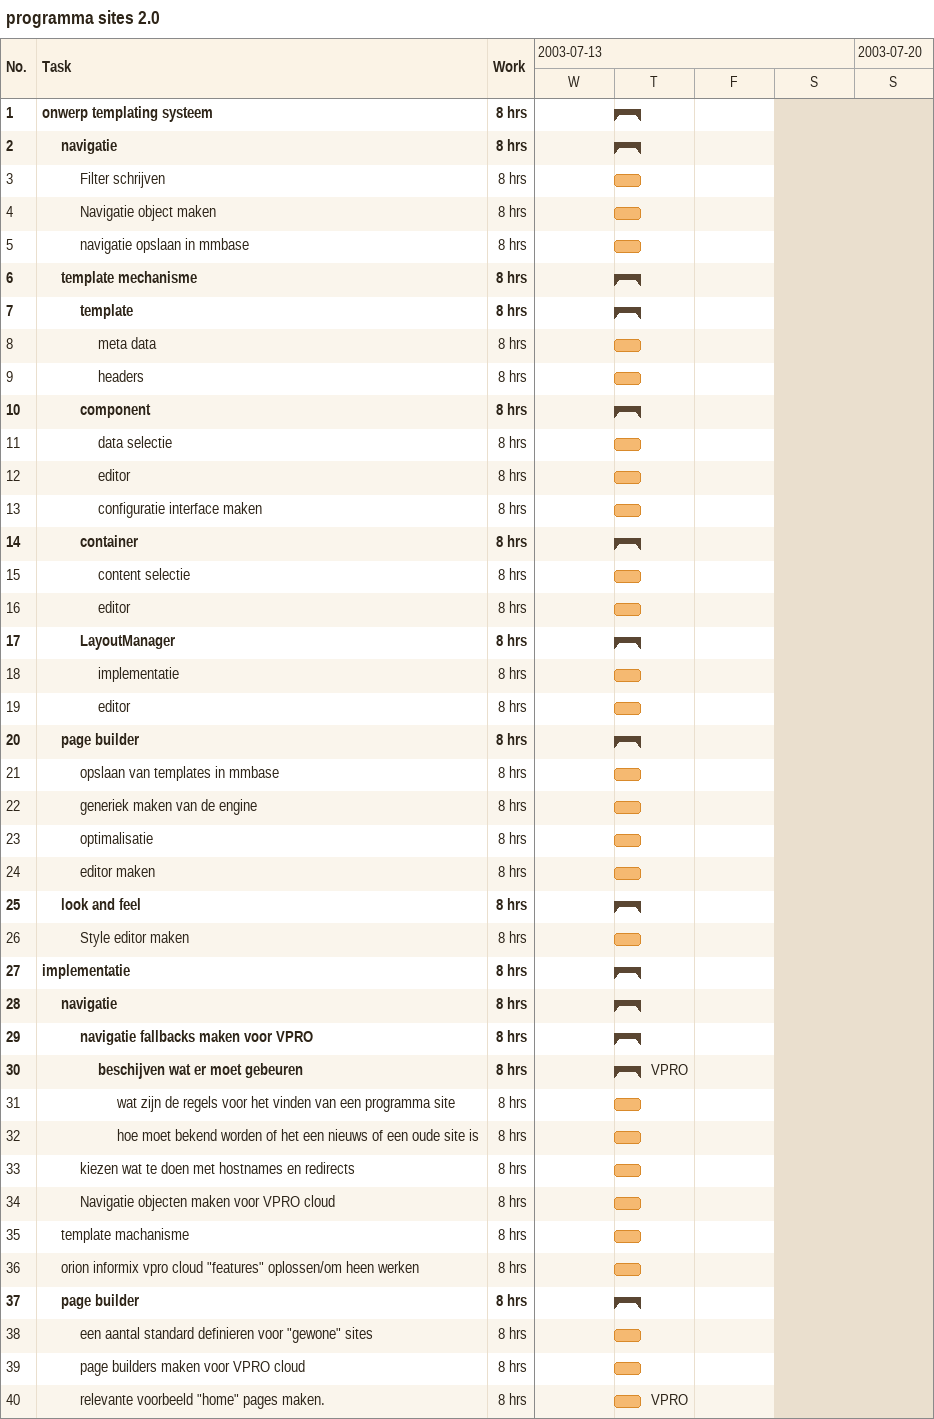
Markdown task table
programma sites 2.0

| ID | Level | Task | Start | Finish | Resources | Work (h) |
|---|---|---|---|---|---|---|
| 1 | 1 | **onwerp templating systeem** | 2003-07-17 | 2003-07-17 |  | 8 |
| 2 | 2 | **navigatie** | 2003-07-17 | 2003-07-17 |  | 8 |
| 3 | 3 | Filter schrijven | 2003-07-17 | 2003-07-17 |  | 8 |
| 4 | 3 | Navigatie object maken | 2003-07-17 | 2003-07-17 |  | 8 |
| 5 | 3 | navigatie opslaan in mmbase | 2003-07-17 | 2003-07-17 |  | 8 |
| 6 | 2 | **template mechanisme** | 2003-07-17 | 2003-07-17 |  | 8 |
| 7 | 3 | **template** | 2003-07-17 | 2003-07-17 |  | 8 |
| 8 | 4 | meta data | 2003-07-17 | 2003-07-17 |  | 8 |
| 9 | 4 | headers | 2003-07-17 | 2003-07-17 |  | 8 |
| 10 | 3 | **component** | 2003-07-17 | 2003-07-17 |  | 8 |
| 11 | 4 | data selectie | 2003-07-17 | 2003-07-17 |  | 8 |
| 12 | 4 | editor | 2003-07-17 | 2003-07-17 |  | 8 |
| 13 | 4 | configuratie interface maken | 2003-07-17 | 2003-07-17 |  | 8 |
| 14 | 3 | **container** | 2003-07-17 | 2003-07-17 |  | 8 |
| 15 | 4 | content selectie | 2003-07-17 | 2003-07-17 |  | 8 |
| 16 | 4 | editor | 2003-07-17 | 2003-07-17 |  | 8 |
| 17 | 3 | **LayoutManager** | 2003-07-17 | 2003-07-17 |  | 8 |
| 18 | 4 | implementatie | 2003-07-17 | 2003-07-17 |  | 8 |
| 19 | 4 | editor | 2003-07-17 | 2003-07-17 |  | 8 |
| 20 | 2 | **page builder** | 2003-07-17 | 2003-07-17 |  | 8 |
| 21 | 3 | opslaan van templates in mmbase | 2003-07-17 | 2003-07-17 |  | 8 |
| 22 | 3 | generiek maken van de engine | 2003-07-17 | 2003-07-17 |  | 8 |
| 23 | 3 | optimalisatie | 2003-07-17 | 2003-07-17 |  | 8 |
| 24 | 3 | editor maken | 2003-07-17 | 2003-07-17 |  | 8 |
| 25 | 2 | **look and feel** | 2003-07-17 | 2003-07-17 |  | 8 |
| 26 | 3 | Style editor maken | 2003-07-17 | 2003-07-17 |  | 8 |
| 27 | 1 | **implementatie** | 2003-07-17 | 2003-07-17 |  | 8 |
| 28 | 2 | **navigatie** | 2003-07-17 | 2003-07-17 |  | 8 |
| 29 | 3 | **navigatie fallbacks maken voor VPRO** | 2003-07-17 | 2003-07-17 |  | 8 |
| 30 | 4 | **beschijven wat er moet gebeuren** | 2003-07-17 | 2003-07-17 | VPRO | 8 |
| 31 | 5 | wat zijn de regels voor het vinden van een programma site | 2003-07-17 | 2003-07-17 |  | 8 |
| 32 | 5 | hoe moet bekend worden of het een nieuws of een oude site is | 2003-07-17 | 2003-07-17 |  | 8 |
| 33 | 3 | kiezen wat te doen met hostnames en redirects | 2003-07-17 | 2003-07-17 |  | 8 |
| 34 | 3 | Navigatie objecten maken voor VPRO cloud | 2003-07-17 | 2003-07-17 |  | 8 |
| 35 | 2 | template machanisme | 2003-07-17 | 2003-07-17 |  | 8 |
| 36 | 2 | orion informix vpro cloud "features" oplossen/om heen werken | 2003-07-17 | 2003-07-17 |  | 8 |
| 37 | 2 | **page builder** | 2003-07-17 | 2003-07-17 |  | 8 |
| 38 | 3 | een aantal standard definieren voor "gewone" sites | 2003-07-17 | 2003-07-17 |  | 8 |
| 39 | 3 | page builders maken voor VPRO cloud | 2003-07-17 | 2003-07-17 |  | 8 |
| 40 | 3 | relevante voorbeeld "home" pages maken. | 2003-07-17 | 2003-07-17 | VPRO | 8 |
